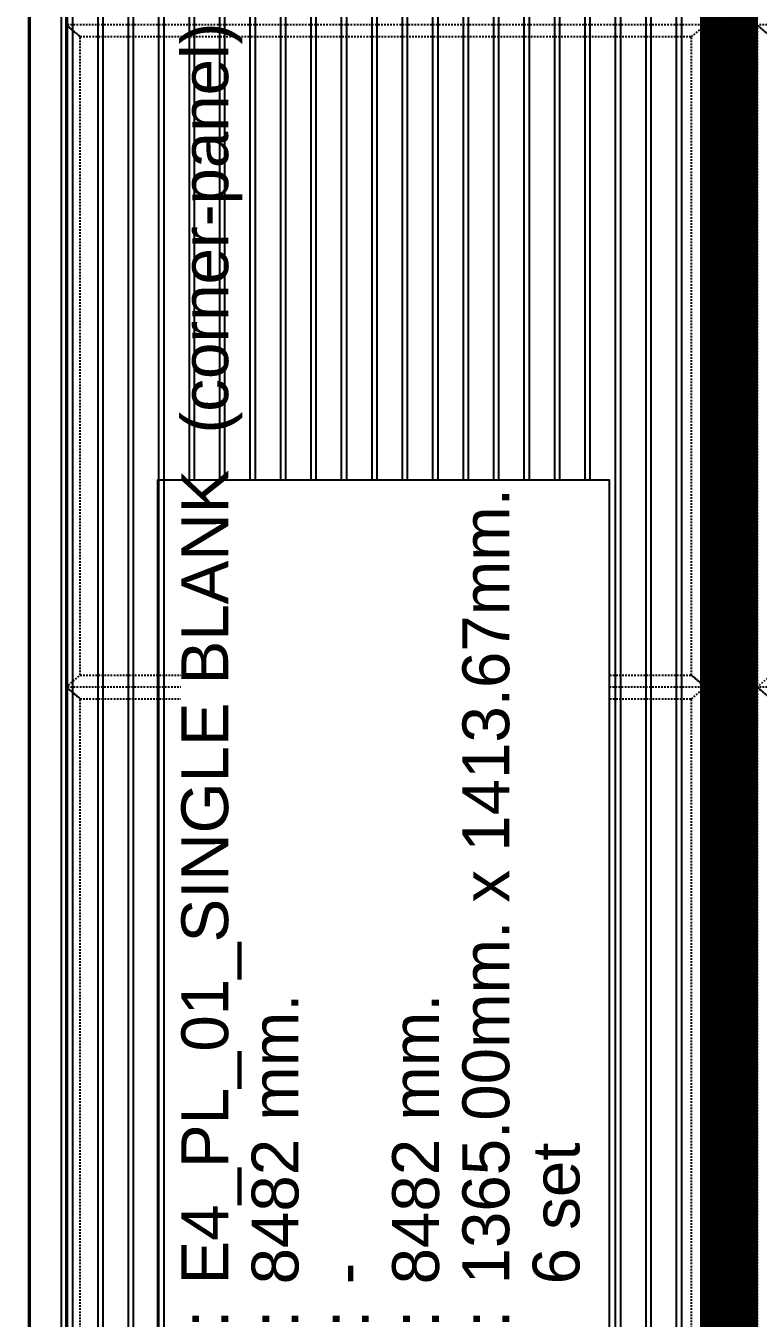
# Model space of a CAD drawing. Header units: millimetres. Extents: x 652937 to 1670132, y 1473552 to 2851037.
# Drawn here: x 818460 to 820023, y 1522765 to 1525525 of the extents above; entities that cross this region are included whole.
import ezdxf
from ezdxf.xclip import XClip

# ---------------------------------------------------------------- set-up
doc = ezdxf.new("R2010")
doc.units = ezdxf.units.MM
doc.header["$XCLIPFRAME"] = 0
for name, pattern in [('TA_HL_001.00000', [6.5, 3.55, -2.95]), ('XKITLINE00', [0]), ('XKITLINE02', [4, 2, -2])]:
    doc.linetypes.add(name, pattern=pattern)
doc.layers.add('000 - 0_HIDE_OBJ_FRAMING_DEF_SUB', color=1, linetype='Continuous', plot=False)
doc.layers.add('000 - ESTIMATE_ASPG_WIPEOUT_', color=250, linetype='Continuous', plot=False)
for name, color, linetype, true_color, plot in [('000 - ESTIMATE_ASPG_MAIN_COLOR_6', 6, 'Continuous', 0xff00ff, False), ('000 - ESTIMATE_ASPG_TEXT_COLOR_1', 1, 'Continuous', 0xff0000, False), ('000_AREA_ASPG_AREA_HATCH_', 7, 'Continuous', 0xff8700, False), ('000_AREA_ASPG_AREA_MAIN_COLOR_1', 7, 'Continuous', 0xff8700, False)]:
    doc.layers.add(name, color=color, linetype=linetype, true_color=true_color, plot=plot)
for name, color, linetype in [('010 - ASPG_EXTR_MAIN_COLOR_2', 2, 'Continuous'), ('010 - ASPG_EXTR_WIPEOUT_', 250, 'Continuous'), ('010 - ASPG_FRAMING_MAIN_COLOR_1', 3, 'Continuous'), ('010 - ASPG_FRAMING_SUB_COLOR_2', 1, 'Continuous'), ('010 - ASPG_FRAMING_SUB_COLOR_3', 251, 'Continuous'), ('010 - ASPG_FRAMING_WIPEOUT_', 250, 'Continuous')]:
    doc.layers.add(name, color=color, linetype=linetype)
for name, color, linetype, lineweight in [('A-230-M_FLOOR', 2, 'Continuous', 25), ('Bolt', 7, 'Continuous', 0), ('Part', 2, 'Continuous', 0)]:
    doc.layers.add(name, color=color, linetype=linetype, lineweight=lineweight)
doc.styles.add('_Arial', font='arial.ttf')

# ---------------------------------------------------------------- blocks, each defined once
blk = doc.blocks.new('GM_Louver Grill Vertical Z1 - Z Profile-V141-ENT 3 ELE-4 Sheet')
at = {"layer": '000 - 0_HIDE_OBJ_FRAMING_DEF_SUB'}
blk.add_line((187463.5, 105550), (187463.5, 114870), dxfattribs=at)
blk = doc.blocks.new('E4')
at = {"layer": '000 - 0_HIDE_OBJ_FRAMING_DEF_SUB'}
for points in [[(-1566166.2, 114870), (-1567666.2, 114870), (-1567666.2, 105550), (-1566166.2, 105550)], [(-1566166.2, 114870), (-1564666.2, 114870), (-1564666.2, 105550), (-1566166.2, 105550)], [(-1567616.2, 114820), (-1566216.2, 114820), (-1566216.2, 105600), (-1567616.2, 105600)], [(-1566116.2, 114820), (-1564716.2, 114820), (-1564716.2, 105600), (-1566116.2, 105600)]]:
    blk.add_lwpolyline(points, close=True, dxfattribs=at)
at = {"layer": '000 - 0_HIDE_OBJ_FRAMING_DEF_SUB', "color": 8}
for p in [(-1755004.7, 0), (-1754929.7, 0), (-1754854.7, 0), (-1754779.7, 0), (-1754704.7, 0), (-1754629.7, 0), (-1754554.7, 0), (-1754479.7, 0), (-1754404.7, 0), (-1754329.7, 0), (-1754254.7, 0), (-1754179.7, 0), (-1754104.7, 0), (-1754029.7, 0), (-1753954.7, 0), (-1753879.7, 0), (-1753804.7, 0), (-1753729.7, 0)]:
    blk.add_blockref('GM_Louver Grill Vertical Z1 - Z Profile-V141-ENT 3 ELE-4 Sheet', p, dxfattribs=at)
blk = doc.blocks.new('*A3459102')
at = {"layer": 'Part', "linetype": 'XKITLINE00', "lineweight": 0}
for p, q in [((616.947211, 135.830227), (616.947209, 135.830227)), ((616.947209, 135.830227), (619.147209, 135.830227)), ((616.947209, 135.730227), (616.947209, 135.830227)), ((619.147211, 135.830227), (619.147209, 135.830227)), ((619.147209, 135.730227), (619.147209, 135.830227)), ((616.947211, 135.730227), (616.947209, 135.730227)), ((616.947209, 135.730227), (619.147209, 135.730227)), ((619.147211, 135.730227), (619.147209, 135.730227))]:
    blk.add_line(p, q, dxfattribs=at)
at = {"layer": 'Part', "linetype": 'XKITLINE02', "lineweight": 0}
for p, q in [((616.947211, 135.830227), (616.947211, 135.730227)), ((619.147209, 135.830227), (619.147211, 135.830227)), ((619.147211, 135.830227), (619.147211, 135.730227)), ((619.147209, 135.730227), (619.147211, 135.730227))]:
    blk.add_line(p, q, dxfattribs=at)
blk = doc.blocks.new('*A3460103')
at = {"layer": 'Part', "linetype": 'XKITLINE02', "lineweight": 0}
for p, q in [((618.12721, 136.430227), (618.077209, 136.430227)), ((618.077209, 136.430227), (618.077209, 135.930227)), ((618.127209, 135.930227), (618.127209, 136.430227)), ((618.077209, 135.830227), (618.67721, 135.830227)), ((618.67721, 135.830227), (618.67721, 135.880227))]:
    blk.add_line(p, q, dxfattribs=at)
at = {"layer": 'Part', "linetype": 'XKITLINE00', "lineweight": 0}
for p, q in [((618.077209, 135.930227), (618.077209, 135.830227)), ((618.127209, 135.930227), (618.127209, 135.880227)), ((618.677209, 135.880227), (618.127209, 135.880227)), ((618.677209, 135.830227), (618.677209, 135.880227))]:
    blk.add_line(p, q, dxfattribs=at)
blk = doc.blocks.new('*A3462105')
at = {"layer": 'Bolt', "linetype": 'XKITLINE02', "lineweight": 0}
for p, q in [((618.20641, 136.130227), (617.77721, 136.130227)), ((618.07721, 136.200227), (618.01721, 136.200227)), ((618.07721, 136.060227), (618.01721, 136.060227)), ((618.12721, 136.300227), (618.07721, 136.300227)), ((618.12721, 135.960227), (618.07721, 135.960227))]:
    blk.add_line(p, q, dxfattribs=at)
blk = doc.blocks.new('*A3463106')
at = {"layer": 'Bolt'}
for points in [[(617.217, 135.83), (617.217, 135.73), (617.077, 135.73), (617.077, 135.83)], [(619.017, 135.83), (619.017, 135.73), (618.877, 135.73), (618.877, 135.83)]]:
    blk.add_hatch(color=256, dxfattribs=at).paths.add_polyline_path(points, flags=17)
at = {"layer": 'Bolt', "linetype": 'XKITLINE00', "lineweight": 0}
for p, q in [((617.077, 135.83), (617.077, 135.73)), ((617.147, 135.83), (617.147, 135.73)), ((617.217, 135.83), (617.217, 135.73)), ((618.877, 135.83), (618.877, 135.73)), ((618.947, 135.83), (618.947, 135.73)), ((619.017, 135.83), (619.017, 135.73))]:
    blk.add_line(p, q, dxfattribs=at)
blk = doc.blocks.new('*A3461104')
at = {"layer": 'Part', "linetype": 'XKITLINE00', "lineweight": 0}
for p, q in [((616.747209, 135.530227), (616.947209, 135.730227)), ((616.947209, 135.730227), (616.947211, 135.730227)), ((619.177211, 135.730227), (616.947209, 135.730227)), ((619.347209, 135.530227), (619.177209, 135.730227))]:
    blk.add_line(p, q, dxfattribs=at)
at = {"layer": 'Part', "linetype": 'XKITLINE02', "lineweight": 0}
for p, q in [((616.747209, 135.530227), (619.347211, 135.530227)), ((616.747211, 135.530227), (616.947211, 135.730227)), ((619.347211, 135.530227), (619.177211, 135.730227))]:
    blk.add_line(p, q, dxfattribs=at)
blk = doc.blocks.new('*A39644488')
at = {"layer": 'Bolt'}
for points in [[(-5.988, -79.265), (-5.988, -79.295), (-6.058, -79.295), (-6.058, -79.265)], [(-5.988, -79.295), (-5.988, -79.325), (-6.058, -79.325), (-6.058, -79.295)], [(-5.688, -79.265), (-5.688, -79.295), (-5.758, -79.295), (-5.758, -79.265)], [(-5.688, -79.295), (-5.688, -79.325), (-5.758, -79.325), (-5.758, -79.295)]]:
    blk.add_hatch(color=256, dxfattribs=at).paths.add_polyline_path(points, flags=17)
at = {"layer": 'Bolt', "linetype": 'XKITLINE00', "lineweight": 0}
for p, q in [((-6.023, -79.365), (-6.023, -79.15)), ((-5.723, -79.365), (-5.723, -79.15)), ((-6.058, -79.295), (-6.058, -79.265)), ((-6.058, -79.325), (-6.058, -79.295)), ((-5.988, -79.295), (-5.988, -79.265)), ((-5.988, -79.325), (-5.988, -79.295)), ((-5.758, -79.295), (-5.758, -79.265)), ((-5.758, -79.325), (-5.758, -79.295)), ((-5.688, -79.295), (-5.688, -79.265)), ((-5.688, -79.325), (-5.688, -79.295))]:
    blk.add_line(p, q, dxfattribs=at)
blk = doc.blocks.new('*A39654489')
at = {"layer": 'Part', "linetype": 'XKITLINE00', "lineweight": 0}
for p, q in [((-5.888112, -71.975099), (-5.888112, -71.825099)), ((-5.888112, -71.825099), (-5.858112, -71.825099)), ((-5.858112, -71.975099), (-5.858112, -71.825099)), ((-5.857991, -72.325099), (-5.857991, -71.825099)), ((-5.888022, -72.325099), (-5.888112, -71.975099)), ((-5.888112, -71.975099), (-5.858112, -71.975099)), ((-5.858112, -71.975099), (-5.858022, -72.325099)), ((-5.887991, -72.325099), (-5.888022, -72.325099)), ((-5.888022, -72.325099), (-5.857991, -72.325099))]:
    blk.add_line(p, q, dxfattribs=at)
at = {"layer": 'Part', "linetype": 'XKITLINE02', "lineweight": 0}
for p, q in [((-5.888112, -71.825099), (-5.887991, -71.825099)), ((-5.887991, -71.825099), (-5.887991, -72.325099)), ((-5.858112, -71.825099), (-5.857991, -71.825099)), ((-5.857991, -71.825099), (-5.858112, -71.825099))]:
    blk.add_line(p, q, dxfattribs=at)
blk = doc.blocks.new('*A39664490')
at = {"layer": 'Part', "linetype": 'XKITLINE00', "lineweight": 0}
for p, q in [((-6.123112, -79.325099), (-6.123112, -79.295099)), ((-5.622991, -79.325099), (-6.123112, -79.325099)), ((-5.623112, -79.325099), (-5.623112, -79.295099)), ((-5.622991, -79.325099), (-5.623112, -79.325099)), ((-5.622991, -79.295099), (-5.622991, -79.325099))]:
    blk.add_line(p, q, dxfattribs=at)
at = {"layer": 'Part', "linetype": 'XKITLINE02', "lineweight": 0}
for p, q in [((-5.622991, -79.295099), (-6.123112, -79.295099)), ((-6.122991, -79.325099), (-6.122991, -79.295099)), ((-5.623112, -79.295099), (-5.622991, -79.295099))]:
    blk.add_line(p, q, dxfattribs=at)
blk = doc.blocks.new('*A39674491')
at = {"layer": 'Part', "linetype": 'XKITLINE00', "lineweight": 0}
for p, q in [((-5.888112, -79.475099), (-5.888112, -79.325099)), ((-5.888112, -79.325099), (-5.858112, -79.325099)), ((-5.858112, -79.475099), (-5.858112, -79.325099)), ((-5.857991, -79.825099), (-5.857991, -79.325099)), ((-5.888022, -79.825099), (-5.888112, -79.475099)), ((-5.888112, -79.475099), (-5.858112, -79.475099)), ((-5.858112, -79.475099), (-5.858022, -79.825099)), ((-5.887991, -79.825099), (-5.888022, -79.825099)), ((-5.888022, -79.825099), (-5.857991, -79.825099))]:
    blk.add_line(p, q, dxfattribs=at)
at = {"layer": 'Part', "linetype": 'XKITLINE02', "lineweight": 0}
for p, q in [((-5.888112, -79.325099), (-5.887991, -79.325099)), ((-5.887991, -79.325099), (-5.887991, -79.825099)), ((-5.858112, -79.325099), (-5.857991, -79.325099)), ((-5.857991, -79.325099), (-5.858112, -79.325099))]:
    blk.add_line(p, q, dxfattribs=at)
blk = doc.blocks.new('*A39754499')
at = {"layer": 'Bolt'}
for points in [[(-5.988, -71.765), (-5.988, -71.795), (-6.058, -71.795), (-6.058, -71.765)], [(-5.988, -71.795), (-5.988, -71.825), (-6.058, -71.825), (-6.058, -71.795)], [(-5.688, -71.765), (-5.688, -71.795), (-5.758, -71.795), (-5.758, -71.765)], [(-5.688, -71.795), (-5.688, -71.825), (-5.758, -71.825), (-5.758, -71.795)]]:
    blk.add_hatch(color=256, dxfattribs=at).paths.add_polyline_path(points, flags=17)
at = {"layer": 'Bolt', "linetype": 'XKITLINE00', "lineweight": 0}
for p, q in [((-6.023, -71.865), (-6.023, -71.65)), ((-5.723, -71.865), (-5.723, -71.65)), ((-6.058, -71.795), (-6.058, -71.765)), ((-6.058, -71.825), (-6.058, -71.795)), ((-5.988, -71.795), (-5.988, -71.765)), ((-5.988, -71.825), (-5.988, -71.795)), ((-5.758, -71.795), (-5.758, -71.765)), ((-5.758, -71.825), (-5.758, -71.795)), ((-5.688, -71.795), (-5.688, -71.765)), ((-5.688, -71.825), (-5.688, -71.795))]:
    blk.add_line(p, q, dxfattribs=at)
blk = doc.blocks.new('*A39814505')
at = {"layer": 'Part', "linetype": 'XKITLINE00', "lineweight": 0}
for p, q in [((-6.123112, -71.825099), (-6.123112, -71.795099)), ((-5.622991, -71.825099), (-6.123112, -71.825099)), ((-5.623112, -71.825099), (-5.623112, -71.795099)), ((-5.622991, -71.825099), (-5.623112, -71.825099)), ((-5.622991, -71.795099), (-5.622991, -71.825099))]:
    blk.add_line(p, q, dxfattribs=at)
at = {"layer": 'Part', "linetype": 'XKITLINE02', "lineweight": 0}
for p, q in [((-5.622991, -71.795099), (-6.123112, -71.795099)), ((-6.122991, -71.825099), (-6.122991, -71.795099)), ((-5.623112, -71.795099), (-5.622991, -71.795099))]:
    blk.add_line(p, q, dxfattribs=at)
blk = doc.blocks.new('*A40464570')
at = {"layer": 'Part', "linetype": 'XKITLINE00', "lineweight": 0}
for p, q in [((-7.502966, -78.970099), (5.997055, -78.970099)), ((-7.502966, -78.970099), (-7.502966, -79.295099)), ((5.997061, -78.970099), (5.997055, -78.970099)), ((5.997055, -78.970099), (5.997055, -79.295099)), ((5.997145, -78.970099), (5.997139, -78.970099)), ((5.997139, -78.970099), (5.997139, -79.265099)), ((-7.502966, -79.295099), (5.997055, -79.295099)), ((5.997145, -79.265099), (5.997145, -79.295099))]:
    blk.add_line(p, q, dxfattribs=at)
at = {"layer": 'Part', "linetype": 'XKITLINE02', "lineweight": 0}
for p, q in [((-7.50296, -79.265099), (-7.50296, -78.970099)), ((-7.502881, -79.265099), (-7.502881, -78.970099)), ((-7.502876, -79.295099), (-7.502876, -78.970099)), ((5.997055, -78.970099), (5.997145, -78.970099)), ((5.997061, -79.265099), (5.997061, -78.970099)), ((5.997145, -78.970099), (5.997145, -79.265099)), ((-7.50296, -79.265099), (5.997139, -79.265099)), ((5.997055, -79.295099), (5.997145, -79.295099)), ((5.997055, -79.295099), (5.997145, -79.295099)), ((5.997139, -79.265099), (5.997061, -79.265099))]:
    blk.add_line(p, q, dxfattribs=at)
blk = doc.blocks.new('*A40814605')
at = {"layer": 'Part', "linetype": 'XKITLINE00', "lineweight": 0}
for p, q in [((-7.502966, -71.470099), (5.997055, -71.470099)), ((-7.502966, -71.470099), (-7.502966, -71.795099)), ((5.997061, -71.470099), (5.997055, -71.470099)), ((5.997055, -71.470099), (5.997055, -71.795099)), ((5.997145, -71.470099), (5.997139, -71.470099)), ((5.997139, -71.470099), (5.997139, -71.765099)), ((-7.502966, -71.795099), (5.997055, -71.795099)), ((5.997145, -71.765099), (5.997145, -71.795099))]:
    blk.add_line(p, q, dxfattribs=at)
at = {"layer": 'Part', "linetype": 'XKITLINE02', "lineweight": 0}
for p, q in [((-7.50296, -71.765099), (-7.50296, -71.470099)), ((-7.502881, -71.765099), (-7.502881, -71.470099)), ((-7.502876, -71.795099), (-7.502876, -71.470099)), ((5.997055, -71.470099), (5.997145, -71.470099)), ((5.997061, -71.765099), (5.997061, -71.470099)), ((5.997145, -71.470099), (5.997145, -71.765099)), ((-7.50296, -71.765099), (5.997139, -71.765099)), ((5.997055, -71.795099), (5.997145, -71.795099)), ((5.997055, -71.795099), (5.997145, -71.795099)), ((5.997139, -71.765099), (5.997061, -71.765099))]:
    blk.add_line(p, q, dxfattribs=at)
blk = doc.blocks.new('W-1-PP18-ST_ENT3_REV02_20260413-214324_PP18_ENT3_SE_ELE4-1')
at = {"layer": 'A-230-M_FLOOR', "color": 4, "lineweight": 9}
blk.add_lwpolyline([(-4085, 102450), (-4085, 114420), (-3835, 114420), (-3835, 102450)], dxfattribs=at)
at = {"layer": 'Part', "linetype": 'XKITLINE02', "lineweight": 0}
for p, q in [((-3538, 113780), (-3538, 110735)), ((-3538, 113780), (-3538, 110735)), ((-3532, 113780), (-3532, 110735)), ((-3532, 113780), (-3532, 110735)), ((-3485, 110735), (-3485, 110735)), ((-3485, 110735), (-3485, 110735))]:
    blk.add_line(p, q, dxfattribs=at)
at = {"layer": 'Part', "linetype": 'XKITLINE00', "lineweight": 0}
blk.add_lwpolyline([(-3485, 110735), (-3485, 113780), (-3585, 113780), (-3585, 110735)], close=True, dxfattribs=at)
blk.add_blockref('E4', (1563456.2, 0))
at = {"lineweight": 0}
for name, p, xscale, yscale, zscale in [('*A40814605', (-2309.4, 127339), 200, 200, 200), ('*A39754499', (-2360.4, 127339), 200, 200, 200), ('*A39814505', (-2360.4, 127339), 200, 200, 200), ('*A39654489', (-2360.4, 127339), 200, 200, 200), ('*A40464570', (-2309.4, 127339), 200, 200, 200), ('*A39644488', (-2360.4, 127339), 200, 200, 200), ('*A39664490', (-2360.4, 127339), 200, 200, 200), ('*A39674491', (-2360.4, 127339), 200, 200, 200), ('*A3462105', (-65339.7, 97142), 100, 100, 100), ('*A3460103', (-65339.7, 97142), 100, 100, 100), ('*A3461104', (-65341.2, 97142), 100, 100, 100), ('*A3459102', (-65339.7, 97142), 100, 100, 100), ('*A3463106', (-65339.7, 97142), 100, 100, 100)]:
    blk.add_blockref(name, p, dxfattribs=dict(at, xscale=xscale, yscale=yscale, zscale=zscale))
blk = doc.blocks.new('*A39574481')
at = {"layer": 'Part', "linetype": 'XKITLINE00', "lineweight": 0}
for p, q in [((-8.878107, -83.220099), (-8.878107, -64.620099)), ((-7.628107, -83.220099), (-7.628107, -64.620099)), ((-7.627707, -67.620099), (-7.627707, -83.220099)), ((-7.628107, -83.220099), (-8.878107, -83.220099))]:
    blk.add_line(p, q, dxfattribs=at)
at = {"layer": 'Part', "linetype": 'XKITLINE02', "lineweight": 0}
for p, q in [((-8.877707, -83.220099), (-8.877707, -64.620099)), ((-7.627707, -83.220099), (-7.628107, -83.220099))]:
    blk.add_line(p, q, dxfattribs=at)
blk = doc.blocks.new('*A39584482')
at = {"layer": 'Part', "linetype": 'XKITLINE02', "lineweight": 0}
for p, q in [((-8.225823, -83.020099), (-8.225823, -67.820099)), ((-8.225723, -67.820099), (-8.225723, -83.020099)), ((-8.185823, -83.020099), (-8.185823, -67.820099)), ((-8.185776, -83.020099), (-8.185776, -67.820099)), ((-8.18577, -83.020099), (-8.18577, -67.820099)), ((-8.185723, -83.020099), (-8.185723, -67.820099)), ((-7.765823, -83.020099), (-7.765823, -67.820099)), ((-7.765776, -83.020099), (-7.765776, -67.820099)), ((-7.76577, -83.020099), (-7.76577, -67.820099)), ((-7.765723, -83.020099), (-7.765723, -67.820099)), ((-7.725823, -83.020099), (-7.725823, -67.820099)), ((-7.725723, -83.020099), (-7.725723, -67.820099)), ((-8.225723, -83.020099), (-8.225823, -83.020099)), ((-8.225823, -83.020099), (-7.725723, -83.020099))]:
    blk.add_line(p, q, dxfattribs=at)
blk = doc.blocks.new('*A39594483')
at = {"layer": 'Part', "linetype": 'XKITLINE00', "lineweight": 0}
for p, q in [((-6.122986, -67.820099), (-6.122986, -71.470099)), ((-5.622986, -67.820099), (-5.622986, -71.470099)), ((-5.622894, -67.820099), (-5.622894, -71.470099)), ((-6.122986, -71.825099), (-6.122986, -78.970099)), ((-5.622986, -71.795099), (-5.622986, -78.970099)), ((-5.622894, -71.795099), (-5.622894, -78.970099)), ((-6.122986, -79.325099), (-6.122986, -83.020099)), ((-5.622986, -79.295099), (-5.622986, -83.020099)), ((-5.622894, -79.295099), (-5.622894, -83.020099)), ((-6.122986, -83.020099), (-6.122978, -83.020099)), ((-6.122986, -83.020099), (-5.622978, -83.020099)), ((-5.622894, -83.020099), (-5.622886, -83.020099))]:
    blk.add_line(p, q, dxfattribs=at)
at = {"layer": 'Part', "linetype": 'XKITLINE02', "lineweight": 0}
for p, q in [((-6.122978, -67.820099), (-6.122978, -83.020099)), ((-6.122894, -83.020099), (-6.122894, -67.820099)), ((-6.122886, -67.820099), (-6.122886, -83.020099)), ((-5.887978, -67.820099), (-5.887978, -83.020099)), ((-5.887894, -67.820099), (-5.887894, -83.020099)), ((-5.857978, -67.820099), (-5.857978, -83.020099)), ((-5.857894, -67.820099), (-5.857894, -83.020099)), ((-5.622978, -67.820099), (-5.622978, -83.020099)), ((-5.622886, -83.020099), (-5.622886, -67.820099)), ((-6.122986, -71.470099), (-6.122986, -71.825099)), ((-5.622986, -71.470099), (-5.622986, -71.795099)), ((-5.622894, -71.470099), (-5.622894, -71.795099)), ((-6.122986, -78.970099), (-6.122986, -79.325099)), ((-5.622986, -78.970099), (-5.622986, -79.295099)), ((-5.622894, -78.970099), (-5.622894, -79.295099)), ((-6.122886, -83.020099), (-6.122894, -83.020099)), ((-5.622978, -83.020099), (-5.622894, -83.020099)), ((-5.622978, -83.020099), (-5.622886, -83.020099))]:
    blk.add_line(p, q, dxfattribs=at)
blk = doc.blocks.new('*A39604484')
at = {"layer": 'Part', "linetype": 'XKITLINE02', "lineweight": 0}
for p, q in [((-8.850764, -71.825099), (-8.250758, -71.825099)), ((-8.850764, -71.975099), (-8.850764, -71.825099)), ((-8.850758, -71.975099), (-8.850758, -71.825099)), ((-8.250764, -72.325099), (-8.250764, -71.825099)), ((-8.250758, -71.825099), (-8.250758, -72.325099)), ((-8.850758, -71.975099), (-8.850764, -71.975099)), ((-8.850764, -71.975099), (-8.400764, -72.325099)), ((-8.400758, -72.325099), (-8.850758, -71.975099)), ((-8.250758, -72.325099), (-8.400764, -72.325099))]:
    blk.add_line(p, q, dxfattribs=at)
blk = doc.blocks.new('*A39614485')
at = {"layer": 'Part', "linetype": 'XKITLINE02', "lineweight": 0}
for p, q in [((-8.250711, -79.295099), (-8.850811, -79.295099)), ((-8.850811, -79.295099), (-8.850811, -79.325099)), ((-8.850811, -79.325099), (-8.250711, -79.325099)), ((-8.850711, -79.295099), (-8.850711, -79.325099)), ((-8.250811, -79.325099), (-8.250811, -79.295099)), ((-8.250711, -79.325099), (-8.250711, -79.295099))]:
    blk.add_line(p, q, dxfattribs=at)
blk = doc.blocks.new('*A39624486')
at = {"layer": 'Part', "linetype": 'XKITLINE02', "lineweight": 0}
for p, q in [((-8.850764, -79.325099), (-8.250758, -79.325099)), ((-8.850764, -79.475099), (-8.850764, -79.325099)), ((-8.850758, -79.475099), (-8.850758, -79.325099)), ((-8.250764, -79.825099), (-8.250764, -79.325099)), ((-8.250758, -79.325099), (-8.250758, -79.825099)), ((-8.850758, -79.475099), (-8.850764, -79.475099)), ((-8.850764, -79.475099), (-8.400764, -79.825099)), ((-8.400758, -79.825099), (-8.850758, -79.475099)), ((-8.250758, -79.825099), (-8.400764, -79.825099))]:
    blk.add_line(p, q, dxfattribs=at)
blk = doc.blocks.new('*A39634487')
at = {"layer": 'Bolt', "linetype": 'XKITLINE02', "lineweight": 0}
for p, q in [((-8.550791, -79.364699), (-8.550791, -79.150099)), ((-8.550731, -79.364699), (-8.550731, -79.150099)), ((-8.660798, -79.325099), (-8.660798, -79.295099)), ((-8.660738, -79.325099), (-8.660738, -79.295099)), ((-8.585798, -79.295099), (-8.585798, -79.265099)), ((-8.585738, -79.295099), (-8.585738, -79.265099)), ((-8.515784, -79.295099), (-8.515784, -79.265099)), ((-8.515724, -79.295099), (-8.515724, -79.265099)), ((-8.440784, -79.325099), (-8.440784, -79.295099)), ((-8.440724, -79.325099), (-8.440724, -79.295099))]:
    blk.add_line(p, q, dxfattribs=at)
blk = doc.blocks.new('*A39684492')
at = {"layer": 'Part', "linetype": 'XKITLINE02', "lineweight": 0}
for p, q in [((-8.250711, -71.795099), (-8.850811, -71.795099)), ((-8.850811, -71.795099), (-8.850811, -71.825099)), ((-8.850811, -71.825099), (-8.250711, -71.825099)), ((-8.850711, -71.795099), (-8.850711, -71.825099)), ((-8.250811, -71.825099), (-8.250811, -71.795099)), ((-8.250711, -71.825099), (-8.250711, -71.795099))]:
    blk.add_line(p, q, dxfattribs=at)
blk = doc.blocks.new('*A39694493')
at = {"layer": 'Bolt', "linetype": 'XKITLINE02', "lineweight": 0}
for p, q in [((-8.550791, -71.864699), (-8.550791, -71.650099)), ((-8.550731, -71.864699), (-8.550731, -71.650099)), ((-8.660798, -71.825099), (-8.660798, -71.795099)), ((-8.660738, -71.825099), (-8.660738, -71.795099)), ((-8.585798, -71.795099), (-8.585798, -71.765099)), ((-8.585738, -71.795099), (-8.585738, -71.765099)), ((-8.515784, -71.795099), (-8.515784, -71.765099)), ((-8.515724, -71.795099), (-8.515724, -71.765099)), ((-8.440784, -71.825099), (-8.440784, -71.795099)), ((-8.440724, -71.825099), (-8.440724, -71.795099))]:
    blk.add_line(p, q, dxfattribs=at)
blk = doc.blocks.new('*A39904514')
at = {"layer": 'Part', "linetype": 'XKITLINE02', "lineweight": 0}
for p, q in [((-8.876137, -78.970099), (-8.875594, -78.970099)), ((-8.836137, -78.970099), (-8.876137, -78.970099)), ((-8.876137, -78.970099), (-8.876137, -79.295099)), ((-8.836137, -78.970099), (-8.835594, -78.970099)), ((-8.836137, -79.265099), (-8.836137, -78.970099)), ((-8.291137, -78.970099), (-8.290594, -78.970099)), ((-8.251137, -78.970099), (-8.291137, -78.970099)), ((-8.291137, -78.970099), (-8.291137, -79.265099)), ((-8.251137, -78.970099), (-8.250594, -78.970099)), ((-8.251137, -79.295099), (-8.251137, -78.970099)), ((-8.876137, -79.295099), (-8.875594, -79.295099)), ((-8.876137, -79.295099), (-8.251137, -79.295099)), ((-8.836137, -79.265099), (-8.835594, -79.265099)), ((-8.291137, -79.265099), (-8.836137, -79.265099)), ((-8.291137, -79.265099), (-8.290594, -79.265099)), ((-8.251137, -79.295099), (-8.250594, -79.295099))]:
    blk.add_line(p, q, dxfattribs=at)
blk = doc.blocks.new('*A39914515')
at = {"layer": 'Part', "linetype": 'XKITLINE02', "lineweight": 0}
for p, q in [((-8.876137, -71.470099), (-8.875594, -71.470099)), ((-8.836137, -71.470099), (-8.876137, -71.470099)), ((-8.876137, -71.470099), (-8.876137, -71.795099)), ((-8.836137, -71.470099), (-8.835594, -71.470099)), ((-8.836137, -71.765099), (-8.836137, -71.470099)), ((-8.291137, -71.470099), (-8.290594, -71.470099)), ((-8.251137, -71.470099), (-8.291137, -71.470099)), ((-8.291137, -71.470099), (-8.291137, -71.765099)), ((-8.251137, -71.470099), (-8.250594, -71.470099)), ((-8.251137, -71.795099), (-8.251137, -71.470099)), ((-8.876137, -71.795099), (-8.875594, -71.795099)), ((-8.876137, -71.795099), (-8.251137, -71.795099)), ((-8.836137, -71.765099), (-8.835594, -71.765099)), ((-8.291137, -71.765099), (-8.836137, -71.765099)), ((-8.291137, -71.765099), (-8.290594, -71.765099)), ((-8.251137, -71.795099), (-8.250594, -71.795099))]:
    blk.add_line(p, q, dxfattribs=at)
blk = doc.blocks.new('*A40244548')
at = {"layer": 'Part', "linetype": 'XKITLINE00', "lineweight": 0}
for p, q in [((-8.878107, -99.720099), (-8.878107, -83.220099)), ((-7.628107, -83.220099), (-8.878107, -83.220099)), ((-7.628107, -99.720099), (-7.628107, -83.220099))]:
    blk.add_line(p, q, dxfattribs=at)
at = {"layer": 'Part', "linetype": 'XKITLINE02', "lineweight": 0}
for p, q in [((-8.877707, -99.720099), (-8.877707, -83.220099)), ((-7.627707, -83.220099), (-7.628107, -83.220099)), ((-7.627707, -83.220099), (-7.627707, -86.220099))]:
    blk.add_line(p, q, dxfattribs=at)
blk = doc.blocks.new('*A44765000')
at = {"layer": 'Part', "linetype": 'XKITLINE00', "lineweight": 0}
for p, q in [((-7.628107, -86.220099), (-7.628107, -83.220099)), ((-7.628107, -83.220099), (44.365166, -83.220099))]:
    blk.add_line(p, q, dxfattribs=at)
at = {"layer": 'Part', "linetype": 'XKITLINE02', "lineweight": 0}
for p, q in [((-7.628107, -83.220099), (-7.627857, -83.220099)), ((-7.627857, -83.220099), (-7.627857, -86.220099))]:
    blk.add_line(p, q, dxfattribs=at)
blk = doc.blocks.new('*A45425066')
at = {"layer": 'Part', "linetype": 'XKITLINE02', "lineweight": 0}
for p, q in [((-8.350904, -83.220099), (-8.250883, -83.120099)), ((-8.350643, -83.220099), (-8.250663, -83.120099)), ((-8.250883, -83.120099), (-7.700663, -83.120099)), ((-7.628107, -83.19289), (-7.700883, -83.120099)), ((-7.700663, -83.120099), (-7.627707, -83.193041)), ((-7.628107, -83.19289), (-7.627707, -83.193291)), ((-7.600643, -83.220099), (-8.350904, -83.220099))]:
    blk.add_line(p, q, dxfattribs=at)
at = {"layer": 'Part', "linetype": 'XKITLINE00', "lineweight": 0}
for p, q in [((-7.627707, -83.193041), (-7.600643, -83.220099)), ((-7.627707, -83.193291), (-7.600904, -83.220099))]:
    blk.add_line(p, q, dxfattribs=at)
blk = doc.blocks.new('*A45435067')
at = {"layer": 'Bolt', "linetype": 'XKITLINE00', "lineweight": 0}
for p, q in [((-8.045771, -82.895099), (-7.999151, -82.895099)), ((-7.975771, -82.825099), (-7.975771, -82.871719)), ((-7.975771, -82.965099), (-7.975771, -82.918479)), ((-7.905771, -82.895099), (-7.952391, -82.895099))]:
    blk.add_line(p, q, dxfattribs=at)
blk = doc.blocks.new('*A45445068')
at = {"layer": 'Part', "linetype": 'XKITLINE02', "lineweight": 0}
for p, q in [((-8.250663, -83.070099), (-8.250883, -83.070099)), ((-8.250883, -83.070099), (-7.700663, -83.070099)), ((-8.250883, -83.070099), (-8.250883, -83.120099)), ((-8.250883, -83.120099), (-8.250663, -83.120099)), ((-8.250883, -83.120099), (-7.700663, -83.120099)), ((-8.250663, -83.120099), (-8.250663, -83.070099)), ((-7.700883, -83.120099), (-7.700883, -83.070099)), ((-7.700663, -83.120099), (-7.700663, -83.070099))]:
    blk.add_line(p, q, dxfattribs=at)
blk = doc.blocks.new('*A45455069')
at = {"layer": 'Part', "linetype": 'XKITLINE02', "lineweight": 0}
for p, q in [((-8.12577, -83.070099), (-8.12577, -82.770099)), ((-8.12577, -82.770099), (-8.125765, -82.770099)), ((-8.12577, -82.770099), (-7.825765, -82.770099)), ((-8.125765, -82.770099), (-8.125765, -83.045099)), ((-7.82577, -83.070099), (-7.82577, -82.770099)), ((-7.825765, -83.045099), (-7.825765, -82.770099)), ((-8.125765, -83.045099), (-8.12571, -83.045099)), ((-8.125765, -83.045099), (-7.82571, -83.045099)), ((-8.12571, -83.045099), (-8.12571, -83.070099)), ((-7.82571, -83.045099), (-7.82571, -83.070099)), ((-8.12571, -83.070099), (-8.12577, -83.070099)), ((-8.12577, -83.070099), (-7.82571, -83.070099))]:
    blk.add_line(p, q, dxfattribs=at)
blk = doc.blocks.new('*A45465070')
at = {"layer": 'Bolt', "linetype": 'XKITLINE02', "lineweight": 0}
for p, q in [((-8.08586, -83.120099), (-8.08586, -83.070099)), ((-8.0857, -83.120099), (-8.0857, -83.070099)), ((-7.975853, -83.120099), (-7.975853, -83.070099)), ((-7.975693, -83.120099), (-7.975693, -83.070099)), ((-7.865846, -83.120099), (-7.865846, -83.070099)), ((-7.865686, -83.120099), (-7.865686, -83.070099))]:
    blk.add_line(p, q, dxfattribs=at)
blk = doc.blocks.new('*A45585082')
at = {"layer": 'Part', "linetype": 'XKITLINE00', "lineweight": 0}
for p, q in [((-6.422991, -83.070099), (-5.322881, -83.070099)), ((-6.422991, -83.120099), (-6.422991, -83.070099)), ((-5.322991, -83.120099), (-6.422991, -83.120099)), ((-5.322991, -83.120099), (-5.322991, -83.070099)), ((-5.322881, -83.070099), (-5.322881, -83.120099))]:
    blk.add_line(p, q, dxfattribs=at)
at = {"layer": 'Part', "linetype": 'XKITLINE02', "lineweight": 0}
for p, q in [((-6.422881, -83.120099), (-6.422881, -83.070099)), ((-5.322881, -83.120099), (-5.322991, -83.120099)), ((-5.322881, -83.120099), (-5.322991, -83.120099))]:
    blk.add_line(p, q, dxfattribs=at)
blk = doc.blocks.new('*A45595083')
at = {"layer": 'Part', "linetype": 'XKITLINE02', "lineweight": 0}
for p, q in [((-5.887906, -82.770099), (-5.912966, -82.770099)), ((-5.912966, -82.770099), (-5.912966, -83.020099)), ((-5.912906, -83.045099), (-5.912906, -82.770099)), ((-5.887966, -82.770099), (-5.887966, -83.020099)), ((-5.887906, -82.770099), (-5.887906, -83.020099)), ((-6.187906, -83.045099), (-6.187906, -83.070099)), ((-5.912966, -83.045099), (-5.912906, -83.045099)), ((-5.912966, -83.045099), (-5.912906, -83.045099)), ((-6.187966, -83.070099), (-5.887906, -83.070099))]:
    blk.add_line(p, q, dxfattribs=at)
at = {"layer": 'Part', "linetype": 'XKITLINE00', "lineweight": 0}
for p, q in [((-6.187966, -83.045099), (-6.187966, -83.070099)), ((-6.187966, -83.045099), (-5.912966, -83.045099)), ((-5.912966, -83.020099), (-5.912966, -83.045099)), ((-5.887966, -83.020099), (-5.887966, -83.070099)), ((-5.887906, -83.020099), (-5.887906, -83.070099))]:
    blk.add_line(p, q, dxfattribs=at)
blk = doc.blocks.new('*A45605084')
at = {"layer": 'Part', "linetype": 'XKITLINE00', "lineweight": 0}
for p, q in [((-6.523012, -83.220099), (-6.422991, -83.120099)), ((-6.422991, -83.120099), (-5.322991, -83.120099)), ((-5.322991, -83.120099), (-5.223012, -83.220099)), ((-5.322881, -83.120099), (-5.222861, -83.220099))]:
    blk.add_line(p, q, dxfattribs=at)
at = {"layer": 'Part', "linetype": 'XKITLINE02', "lineweight": 0}
for p, q in [((-6.422881, -83.120099), (-6.522861, -83.220099)), ((-6.422991, -83.120099), (-6.422881, -83.120099)), ((-5.322991, -83.120099), (-5.322881, -83.120099)), ((-5.322881, -83.120099), (-5.322991, -83.120099)), ((-5.222861, -83.220099), (-6.523012, -83.220099)), ((-5.222861, -83.220099), (-5.223012, -83.220099))]:
    blk.add_line(p, q, dxfattribs=at)
blk = doc.blocks.new('*A45615085')
at = {"layer": 'Bolt', "linetype": 'XKITLINE02', "lineweight": 0}
for p, q in [((-5.818336, -82.895099), (-6.032936, -82.895099)), ((-5.887917, -82.860099), (-5.912917, -82.860099)), ((-5.857929, -82.860099), (-5.887929, -82.860099)), ((-5.887956, -82.930099), (-5.912956, -82.930099)), ((-5.857943, -82.930099), (-5.887943, -82.930099))]:
    blk.add_line(p, q, dxfattribs=at)
blk = doc.blocks.new('*A45625086')
at = {"layer": 'Bolt'}
for points in [[(-6.308, -83.12), (-6.308, -83.07), (-6.238, -83.07), (-6.238, -83.12)], [(-5.508, -83.12), (-5.508, -83.07), (-5.438, -83.07), (-5.438, -83.12)]]:
    blk.add_hatch(color=256, dxfattribs=at).paths.add_polyline_path(points, flags=17)
at = {"layer": 'Bolt', "linetype": 'XKITLINE00', "lineweight": 0}
for p, q in [((-6.308, -83.12), (-6.308, -83.07)), ((-6.273, -83.12), (-6.273, -83.07)), ((-6.238, -83.12), (-6.238, -83.07)), ((-5.508, -83.12), (-5.508, -83.07)), ((-5.473, -83.12), (-5.473, -83.07)), ((-5.438, -83.12), (-5.438, -83.07))]:
    blk.add_line(p, q, dxfattribs=at)
blk = doc.blocks.new('*A45685092')
at = {"layer": 'Part', "linetype": 'XKITLINE02', "lineweight": 0}
for p, q in [((-7.62729, -83.220099), (-8.877729, -83.220099)), ((-8.877729, -83.220099), (-8.877729, -86.220099)), ((-7.627729, -86.220099), (-7.627729, -83.220099)), ((-8.877729, -86.220099), (-7.62729, -86.220099))]:
    blk.add_line(p, q, dxfattribs=at)
blk = doc.blocks.new('W-1-PP18-ST_ENT3_REV02_20260413-214457_PP18_ENT3_SE_ELE4-2')
at = {"lineweight": 0, "xscale": 200, "yscale": 200, "zscale": 200}
for name in ['*A39574481', '*A39584482', '*A39594483', '*A39914515', '*A40814605', '*A39694493', '*A39754499', '*A39684492', '*A39604484', '*A39814505', '*A39654489', '*A39904514', '*A40464570', '*A39634487', '*A39644488', '*A39614485', '*A39664490', '*A39624486', '*A39674491', '*A45455069', '*A45435067', '*A45595083', '*A45615085', '*A45425066', '*A45445068', '*A45465070', '*A45605084', '*A45585082', '*A45625086', '*A40244548', '*A45685092', '*A44765000']:
    blk.add_blockref(name, (-2309.3778, 127344.0198), dxfattribs=at)
blk = doc.blocks.new('*U6720')
blk.add_wipeout([(50, 0), (1450, 0), (1450, 8482), (50, 8482)]).dxf.layer = '010 - ASPG_EXTR_WIPEOUT_'
at = {"layer": '010 - ASPG_FRAMING_SUB_COLOR_2'}
blk.add_lwpolyline([(50, 0), (1450, 0), (1450, 8482), (50, 8482)], close=True, dxfattribs=at)
blk.add_wipeout([(-50, 0), (50, 0), (50, 8482), (-50, 8482)]).dxf.layer = '010 - ASPG_EXTR_WIPEOUT_'
at = {"layer": '010 - ASPG_FRAMING_MAIN_COLOR_1'}
for points in [[(-50, 0), (-40, 0), (-40, 8482), (-50, 8482)], [(40, 0), (50, 0), (50, 8482), (40, 8482)]]:
    blk.add_lwpolyline(points, close=True, dxfattribs=at)
at = {"layer": '010 - ASPG_FRAMING_SUB_COLOR_2'}
blk.add_lwpolyline([(-50, 0), (50, 0), (50, 8482), (-50, 8482)], close=True, dxfattribs=at)
blk = doc.blocks.new('*U6721')
blk.add_wipeout([(50, 0), (1415, 0), (1415, 8482), (50, 8482)]).dxf.layer = '010 - ASPG_EXTR_WIPEOUT_'
at = {"layer": '010 - ASPG_EXTR_MAIN_COLOR_2'}
for points in [[(101.6, 0), (111.8, 0), (111.8, 8482), (101.6, 8482)], [(166.6, 0), (176.8, 0), (176.8, 8482), (166.6, 8482)], [(231.6, 0), (241.8, 0), (241.8, 8482), (231.6, 8482)], [(296.6, 0), (306.8, 0), (306.8, 8482), (296.6, 8482)], [(361.6, 0), (371.8, 0), (371.8, 8482), (361.6, 8482)], [(426.6, 0), (436.8, 0), (436.8, 8482), (426.6, 8482)], [(491.6, 0), (501.8, 0), (501.8, 8482), (491.6, 8482)], [(556.6, 0), (566.8, 0), (566.8, 8482), (556.6, 8482)], [(621.6, 0), (631.8, 0), (631.8, 8482), (621.6, 8482)], [(686.6, 0), (696.8, 0), (696.8, 8482), (686.6, 8482)], [(751.6, 0), (761.8, 0), (761.8, 8482), (751.6, 8482)], [(816.6, 0), (826.8, 0), (826.8, 8482), (816.6, 8482)], [(881.6, 0), (891.8, 0), (891.8, 8482), (881.6, 8482)], [(946.6, 0), (956.8, 0), (956.8, 8482), (946.6, 8482)], [(1011.6, 0), (1021.8, 0), (1021.8, 8482), (1011.6, 8482)], [(1076.6, 0), (1086.8, 0), (1086.8, 8482), (1076.6, 8482)], [(1141.6, 0), (1151.8, 0), (1151.8, 8482), (1141.6, 8482)], [(1206.6, 0), (1216.8, 0), (1216.8, 8482), (1206.6, 8482)], [(1271.6, 0), (1281.8, 0), (1281.8, 8482), (1271.6, 8482)], [(1336.6, 0), (1346.8, 0), (1346.8, 8482), (1336.6, 8482)], [(1401.6, 0), (1411.8, 0), (1411.8, 8482), (1401.6, 8482)]]:
    blk.add_lwpolyline(points, close=True, dxfattribs=at)
at = {"layer": '010 - ASPG_FRAMING_SUB_COLOR_2'}
blk.add_lwpolyline([(50, 0), (1415, 0), (1415, 8482), (50, 8482)], close=True, dxfattribs=at)
blk.add_wipeout([(-50, 0), (50, 0), (50, 8482), (-50, 8482)]).dxf.layer = '010 - ASPG_EXTR_WIPEOUT_'
at = {"layer": '010 - ASPG_FRAMING_MAIN_COLOR_1'}
for points in [[(-50, 0), (-40, 0), (-40, 8482), (-50, 8482)], [(40, 0), (50, 0), (50, 8482), (40, 8482)]]:
    blk.add_lwpolyline(points, close=True, dxfattribs=at)
at = {"layer": '010 - ASPG_FRAMING_SUB_COLOR_2'}
blk.add_lwpolyline([(-50, 0), (50, 0), (50, 8482), (-50, 8482)], close=True, dxfattribs=at)
blk = doc.blocks.new('*U8676')
blk.add_wipeout([(0, 0), (5985, 0), (5985, 67.3), (0, 67.3)]).dxf.layer = '010 - ASPG_FRAMING_WIPEOUT_'
blk.add_wipeout([(5985, 67.8), (5985, 144.8), (0, 144.8), (0, 67.8)]).dxf.layer = '010 - ASPG_EXTR_WIPEOUT_'
at = {"layer": '010 - ASPG_EXTR_MAIN_COLOR_2'}
blk.add_lwpolyline([(5985, 69.8), (5985, 144.8), (0, 144.8), (0, 69.8)], close=True, dxfattribs=at)
at = {"layer": '010 - ASPG_FRAMING_SUB_COLOR_2'}
blk.add_lwpolyline([(0, 0), (5985, 0), (5985, 67.3), (0, 67.3)], close=True, dxfattribs=at)
blk = doc.blocks.new('*U8801')
at = {"layer": '010 - ASPG_FRAMING_SUB_COLOR_3', "linetype": 'ByBlock'}
for points in [[(0, 0), (0, 1365), (25, 1335), (25, 30), (0, 0)], [(1413.7, 1365), (0, 1365), (25, 1335), (1388.7, 1335)], [(1413.7, 0), (1413.7, 1365), (1388.7, 1335), (1388.7, 30), (1413.7, 0)], [(25, 30), (1388.7, 30), (1413.7, 0), (0, 0), (25, 30)]]:
    blk.add_lwpolyline(points, close=True, dxfattribs=at)
blk = doc.blocks.new('*U8802')
at = {"layer": '010 - ASPG_FRAMING_SUB_COLOR_3', "linetype": 'ByBlock'}
for points in [[(0, 0), (0, 1380), (25, 1350), (25, 30), (0, 0)], [(1413.7, 1380), (0, 1380), (25, 1350), (1388.7, 1350)], [(1413.7, 0), (1413.7, 1380), (1388.7, 1350), (1388.7, 30), (1413.7, 0)], [(25, 30), (1388.7, 30), (1413.7, 0), (0, 0), (25, 30)]]:
    blk.add_lwpolyline(points, close=True, dxfattribs=at)
blk = doc.blocks.new('A$Cd3cf6656')
blk.add_wipeout([(-964.7, -457.4), (1855.6, -457.4), (1855.6, 457.4), (-964.7, 457.4)]).dxf.layer = '000 - ESTIMATE_ASPG_WIPEOUT_'
at = {"layer": '000 - ESTIMATE_ASPG_MAIN_COLOR_6'}
blk.add_lwpolyline([(-964.7, -457.4), (1855.6, -457.4), (1855.6, 507.4), (-964.7, 507.4)], close=True, dxfattribs=at)
at = {"layer": '000 - ESTIMATE_ASPG_TEXT_COLOR_1', "style": '_Arial'}
for p in [(45, 356.5), (45, 206.5), (45, 56.5), (45, -93.5), (45, -243.5)]:
    blk.add_text(':', height=100, dxfattribs=at).set_placement(p)
for tag, p in [('LV_TYPE_VAL', (138.1, 356.5)), ('LV_SIN-H_VAL', (138.1, 206.5)), ('LV_DOU-H_VAL', (138.1, 56.5)), ('V-TRIM_VAL', (138.1, -93.5)), ('FRAME_VAL', (138.1, -243.5)), ('FRAME_SET', (138.1, -393.5))]:
    blk.add_attdef(tag, p, '', height=100, dxfattribs=at)
blk = doc.blocks.new('*U8821')
at = {"layer": '000_AREA_ASPG_AREA_HATCH_', "transparency": 33554539}
h = blk.add_hatch(dxfattribs=at)
h.set_pattern_fill('ANSI31', color=256)
h.set_pattern_definition([(45, (-24.4354, 8456.1105), (-2.245064, 2.245064), [])])
h.paths.add_polyline_path([(-60, 0), (60, 0), (60, 8482), (-60, 8482)])
at = {"layer": '000_AREA_ASPG_AREA_MAIN_COLOR_1'}
blk.add_lwpolyline([(-60, 0), (60, 0), (60, 8482), (-60, 8482)], close=True, dxfattribs=at)

msp = doc.modelspace()

# ---------------------------------------------------------------- block references
at = {"color": 6}
ref = msp.add_blockref('W-1-PP18-ST_ENT3_REV02_20260413-214324_PP18_ENT3_SE_ELE4-1', (822670.5264, 1412070.4203), dxfattribs=at)
XClip(ref).set_block_clipping_path([(-8921.6742467015, 100922), (26429.9241350386, 117178.2602934372)])

# ---------------------------------------------------------------- next in the draw order: block references
ref = msp.add_blockref('W-1-PP18-ST_ENT3_REV02_20260413-214457_PP18_ENT3_SE_ELE4-2', (822670.5264, 1412070.4203), dxfattribs=at)
XClip(ref).set_block_clipping_path([(-8921.6742467015, 100922), (26429.9241350386, 117178.2602934372)])

# ---------------------------------------------------------------- next in the draw order: block references
msp.add_blockref('*U6720', (819960.5264, 1518458.4203))

# ---------------------------------------------------------------- next in the draw order: block references
at = {"xscale": -1}
msp.add_blockref('*U6721', (819960.5264, 1518458.4203), dxfattribs=at)

# ---------------------------------------------------------------- next in the draw order: block references
at = {"rotation": 90}
msp.add_blockref('*U8676', (818535.5264, 1520955.4203), dxfattribs=at)
msp.add_blockref('*U8821', (819960.5264, 1518458.4203))
at = {"linetype": 'TA_HL_001.00000', "rotation": 90}
for p in [(821400.5264, 1524113.087), (821400.5264, 1522699.4203)]:
    msp.add_blockref('*U8802', p, dxfattribs=at)

# ---------------------------------------------------------------- next in the draw order: block references
for p in [(819910.5264, 1524113.087), (819910.5264, 1522699.4203)]:
    msp.add_blockref('*U8801', p, dxfattribs=at)

# ---------------------------------------------------------------- next in the draw order: block references
at = {"rotation": 90}
msp.add_blockref('A$Cd3cf6656', (819248.0264, 1522699.4203), dxfattribs=at).add_auto_attribs({'LV_TYPE_VAL': 'E4_PL_01_SINGLE BLANK  (corner-panel)', 'LV_SIN-H_VAL': '8482 mm. ', 'LV_DOU-H_VAL': '-', 'V-TRIM_VAL': '8482 mm.', 'FRAME_VAL': '1365.00mm. x 1413.67mm.', 'FRAME_SET': '6 set'})

doc.saveas('drawing.dxf')
